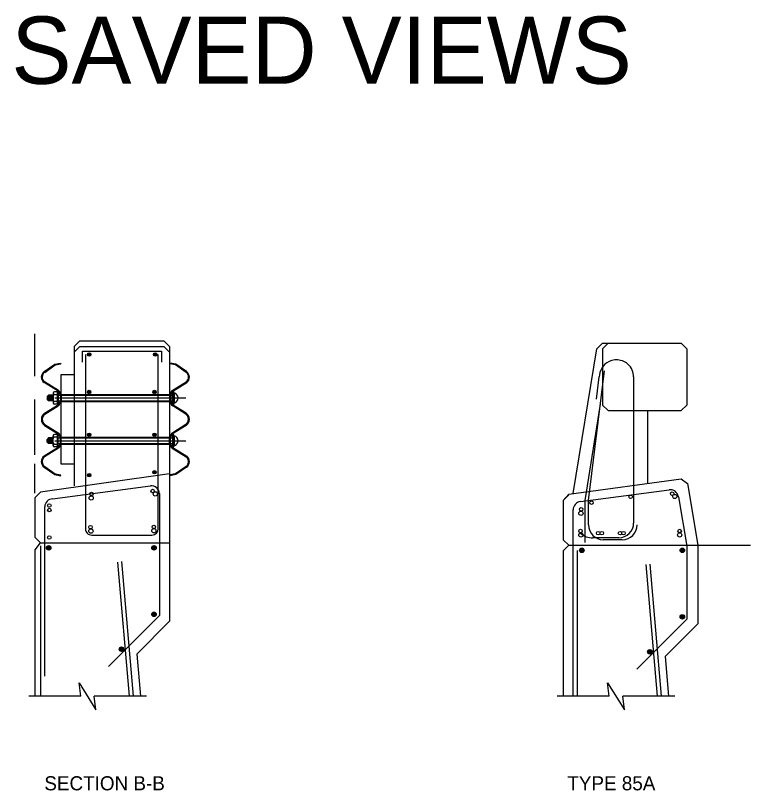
# Model space of a CAD drawing. Extents: x 25576 to 25873, y -3191 to -3046.
# Drawn here: x 25767.48 to 25778.39, y -3110.89 to -3099.38 of the extents above; entities that cross this region are included whole.
import ezdxf

# ---------------------------------------------------------------- set-up
doc = ezdxf.new("R2010")
doc.units = 0
for name, color, linetype in [('border_NO-PLOT', 7, 'Continuous'), ('str_Center-Line-A', 7, 'Continuous'), ('str_Concrete-A', 7, 'Continuous'), ('str_Grades-A', 7, 'Continuous'), ('str_Misc-Steel-A', 7, 'Continuous'), ('str_Reinforcement-B', 7, 'Continuous'), ('str_Reinforcement-C', 7, 'Continuous'), ('str_Reinforcement-F', 7, 'Continuous'), ('str_Reinforcement-G', 7, 'Continuous'), ('str_Reinforcement-I', 7, 'Continuous'), ('str_Reinforcement-J', 7, 'Continuous'), ('str_Reinforcement-K', 7, 'Continuous'), ('str_Reinforcement-M', 7, 'Continuous'), ('str_Reinforcement-N', 7, 'Continuous'), ('str_Reinforcement-O', 7, 'Continuous'), ('tcd_BARRIER-CONC-anno', 7, 'Continuous')]:
    doc.layers.add(name, color=color, linetype=linetype)

msp = doc.modelspace()

# ---------------------------------------------------------------- linework, layer by layer
at = {"layer": 'str_Center-Line-A'}
for p, q in [((25768.059, -3105.058), (25770.008, -3105.058)), ((25768.059, -3105.693), (25770.008, -3105.693))]:
    msp.add_line(p, q, dxfattribs=at)
at = {"layer": 'str_Concrete-A'}
for p, q in [((25768.43, -3104.209), (25768.346, -3104.292)), ((25768.43, -3104.209), (25769.68, -3104.209)), ((25769.68, -3104.209), (25769.763, -3104.292)), ((25768.346, -3104.292), (25768.346, -3106.363)), ((25768.43, -3104.292), (25768.346, -3104.375)), ((25768.43, -3104.292), (25769.68, -3104.292)), ((25769.68, -3104.292), (25769.763, -3104.375)), ((25769.763, -3104.292), (25769.763, -3107.209)), ((25776.112, -3104.33), (25776.195, -3104.246)), ((25776.195, -3104.246), (25777.362, -3104.246)), ((25776.195, -3104.33), (25776.279, -3104.246)), ((25777.445, -3104.33), (25777.362, -3104.246)), ((25775.758, -3106.476), (25776.112, -3104.33)), ((25776.195, -3104.33), (25776.195, -3105.163)), ((25777.445, -3104.33), (25777.445, -3105.163)), ((25768.155, -3105.006), (25769.763, -3105.006)), ((25768.155, -3105.11), (25769.763, -3105.11)), ((25776.279, -3105.246), (25776.195, -3105.163)), ((25776.279, -3105.246), (25777.362, -3105.246)), ((25776.862, -3105.246), (25776.862, -3106.326)), ((25777.445, -3105.163), (25777.362, -3105.246)), ((25768.155, -3105.641), (25769.763, -3105.641)), ((25768.155, -3105.745), (25769.763, -3105.745)), ((25769.763, -3106.183), (25767.846, -3106.459)), ((25775.695, -3106.485), (25777.363, -3106.258)), ((25777.363, -3106.258), (25777.459, -3106.329)), ((25777.459, -3106.329), (25777.612, -3107.246)), ((25767.763, -3106.542), (25767.846, -3106.459)), ((25767.763, -3106.542), (25767.846, -3106.459)), ((25775.695, -3106.485), (25775.612, -3106.58)), ((25775.612, -3106.58), (25775.695, -3106.496)), ((25767.763, -3106.542), (25767.763, -3107.125)), ((25775.612, -3106.58), (25775.612, -3107.163)), ((25767.763, -3107.125), (25767.846, -3107.209)), ((25775.612, -3107.163), (25775.695, -3107.246)), ((25767.843, -3107.209), (25767.763, -3107.315)), ((25767.763, -3107.315), (25767.763, -3109.488)), ((25767.843, -3107.209), (25769.763, -3107.209)), ((25769.763, -3107.209), (25769.763, -3108.375)), ((25775.612, -3107.33), (25775.695, -3107.246)), ((25775.695, -3107.246), (25777.612, -3107.246)), ((25777.612, -3107.246), (25777.612, -3108.413)), ((25775.612, -3107.33), (25775.612, -3109.488)), ((25769.763, -3108.375), (25769.276, -3108.862)), ((25777.612, -3108.413), (25777.125, -3108.9)), ((25769.276, -3108.862), (25769.33, -3109.488)), ((25777.125, -3108.9), (25777.176, -3109.488)), ((25768.446, -3109.488), (25767.674, -3109.488)), ((25769.419, -3109.488), (25768.646, -3109.488)), ((25776.295, -3109.488), (25775.523, -3109.488)), ((25777.268, -3109.488), (25776.495, -3109.488))]:
    msp.add_line(p, q, dxfattribs=at)
for points in [[(25768.346, -3106.042), (25768.155, -3106.042), (25768.155, -3104.709), (25768.346, -3104.709)], [(25768.446, -3109.488), (25768.421, -3109.288), (25768.671, -3109.688), (25768.646, -3109.488)], [(25776.295, -3109.488), (25776.27, -3109.288), (25776.52, -3109.688), (25776.495, -3109.488)]]:
    msp.add_lwpolyline(points, dxfattribs=at)
at = {"layer": 'str_Grades-A'}
msp.add_line((25777.612, -3107.246), (25778.393, -3107.246), dxfattribs=at)
at = {"layer": 'str_Misc-Steel-A'}
for p, q in [((25767.901, -3104.666), (25768.059, -3104.554)), ((25768.059, -3104.554), (25768.146, -3104.539)), ((25768.066, -3104.566), (25768.148, -3104.551)), ((25768.146, -3104.539), (25768.148, -3104.551)), ((25769.772, -3104.539), (25769.77, -3104.551)), ((25769.852, -3104.566), (25769.77, -3104.551)), ((25769.859, -3104.554), (25769.772, -3104.539)), ((25770.017, -3104.666), (25769.859, -3104.554)), ((25767.909, -3104.677), (25768.067, -3104.565)), ((25770.01, -3104.677), (25769.851, -3104.565)), ((25768.107, -3104.958), (25767.899, -3104.828)), ((25768.114, -3104.947), (25767.907, -3104.817)), ((25769.804, -3104.947), (25770.011, -3104.817)), ((25769.811, -3104.958), (25770.019, -3104.828)), ((25767.967, -3105.016), (25767.946, -3105.035)), ((25767.967, -3105.016), (25767.967, -3105.099)), ((25768.035, -3105.016), (25767.967, -3105.016)), ((25768, -3105.099), (25768, -3105.017)), ((25768.035, -3104.985), (25768.035, -3105.13)), ((25768.1, -3104.967), (25768.053, -3104.967)), ((25768.055, -3105.006), (25768.1, -3105.006)), ((25768.1, -3105.155), (25768.1, -3104.96)), ((25768.1, -3104.96), (25768.111, -3104.96)), ((25768.1, -3104.967), (25768.1, -3105.15)), ((25768.111, -3104.96), (25768.111, -3105.155)), ((25768.111, -3105.016), (25768.141, -3105.016)), ((25768.155, -3105.016), (25769.763, -3105.016)), ((25769.777, -3105.016), (25769.808, -3105.016)), ((25769.822, -3105.137), (25769.822, -3104.978)), ((25769.822, -3104.978), (25769.831, -3104.978)), ((25769.831, -3104.978), (25769.831, -3105.137)), ((25769.831, -3105.132), (25769.831, -3104.983)), ((25767.946, -3105.035), (25767.946, -3105.078)), ((25767.967, -3105.099), (25767.946, -3105.078)), ((25768.035, -3105.099), (25767.967, -3105.099)), ((25767.987, -3105.026), (25767.987, -3105.089)), ((25768.014, -3105.026), (25768.014, -3105.089)), ((25768.1, -3105.11), (25768.052, -3105.11)), ((25768.111, -3105.099), (25768.141, -3105.099)), ((25768.142, -3105.021), (25768.142, -3105.09)), ((25768.155, -3105.02), (25768.155, -3105.09)), ((25768.155, -3105.099), (25769.764, -3105.099)), ((25769.763, -3105.02), (25769.763, -3105.09)), ((25769.777, -3105.021), (25769.776, -3105.09)), ((25769.777, -3105.099), (25769.808, -3105.099)), ((25767.906, -3105.285), (25768.101, -3105.163)), ((25767.913, -3105.297), (25768.107, -3105.175)), ((25768.1, -3105.15), (25768.054, -3105.15)), ((25768.111, -3105.155), (25768.1, -3105.155)), ((25770.005, -3105.297), (25769.811, -3105.175)), ((25770.012, -3105.285), (25769.818, -3105.163)), ((25769.831, -3105.137), (25769.822, -3105.137)), ((25767.906, -3105.465), (25768.101, -3105.587)), ((25767.913, -3105.454), (25768.107, -3105.575)), ((25770.005, -3105.454), (25769.811, -3105.575)), ((25770.012, -3105.465), (25769.818, -3105.587)), ((25767.967, -3105.652), (25767.946, -3105.673)), ((25767.946, -3105.716), (25767.946, -3105.673)), ((25767.967, -3105.735), (25767.967, -3105.652)), ((25768.035, -3105.652), (25767.967, -3105.652)), ((25767.987, -3105.724), (25767.987, -3105.662)), ((25768, -3105.652), (25768, -3105.734)), ((25768.014, -3105.724), (25768.014, -3105.662)), ((25768.035, -3105.765), (25768.035, -3105.621)), ((25768.1, -3105.64), (25768.052, -3105.64)), ((25768.1, -3105.601), (25768.054, -3105.601)), ((25768.1, -3105.596), (25768.1, -3105.79)), ((25768.111, -3105.596), (25768.1, -3105.596)), ((25768.1, -3105.784), (25768.1, -3105.601)), ((25768.111, -3105.79), (25768.111, -3105.596)), ((25768.111, -3105.651), (25768.141, -3105.651)), ((25768.142, -3105.73), (25768.142, -3105.661)), ((25768.155, -3105.651), (25769.764, -3105.651)), ((25768.155, -3105.731), (25768.155, -3105.661)), ((25769.763, -3105.731), (25769.763, -3105.661)), ((25769.777, -3105.73), (25769.776, -3105.661)), ((25769.777, -3105.651), (25769.808, -3105.651)), ((25769.822, -3105.614), (25769.822, -3105.772)), ((25769.831, -3105.614), (25769.822, -3105.614)), ((25769.831, -3105.772), (25769.831, -3105.614)), ((25769.831, -3105.618), (25769.831, -3105.768)), ((25768.107, -3105.793), (25767.899, -3105.923)), ((25768.114, -3105.804), (25767.907, -3105.933)), ((25767.967, -3105.735), (25767.946, -3105.716)), ((25768.035, -3105.735), (25767.967, -3105.735)), ((25768.1, -3105.784), (25768.053, -3105.784)), ((25768.055, -3105.745), (25768.1, -3105.745)), ((25768.1, -3105.79), (25768.111, -3105.79)), ((25768.111, -3105.735), (25768.141, -3105.735)), ((25768.155, -3105.735), (25769.763, -3105.735)), ((25769.777, -3105.735), (25769.808, -3105.735)), ((25769.804, -3105.804), (25770.011, -3105.933)), ((25769.811, -3105.793), (25770.019, -3105.923)), ((25769.822, -3105.772), (25769.831, -3105.772)), ((25767.901, -3106.085), (25768.059, -3106.196)), ((25767.909, -3106.074), (25768.067, -3106.186)), ((25770.01, -3106.074), (25769.851, -3106.186)), ((25770.017, -3106.085), (25769.859, -3106.196)), ((25768.059, -3106.196), (25768.146, -3106.212)), ((25768.066, -3106.185), (25768.148, -3106.199)), ((25768.146, -3106.212), (25768.148, -3106.199)), ((25769.852, -3106.185), (25769.77, -3106.199)), ((25769.772, -3106.212), (25769.77, -3106.199)), ((25769.859, -3106.196), (25769.772, -3106.212))]:
    msp.add_line(p, q, dxfattribs=at)
for points in [[(25769.822, -3104.96), (25769.822, -3105.155), (25769.808, -3105.155), (25769.808, -3104.96)], [(25769.822, -3105.791), (25769.822, -3105.595), (25769.808, -3105.595), (25769.808, -3105.791)]]:
    msp.add_lwpolyline(points, close=True, dxfattribs=at)
for centre, radius, start, end in [((25767.959, -3104.748), 0.1, 125.3287, 233.3682), ((25769.959, -3104.748), 0.1, 306.6318, 54.6713), ((25767.959, -3104.748), 0.087, 125.3287, 233.3682), ((25769.959, -3104.748), 0.087, 306.6318, 54.6713), ((25768.055, -3104.986), 0.0196, 93.6172, 265.1952), ((25768.055, -3105.025), 0.0196, 89.6015, 177.0732), ((25768.056, -3105.027), 0.0859, 4.1479, 53.5237), ((25768.055, -3105.029), 0.101, 4.6379, 54.1126), ((25769.864, -3105.029), 0.101, 125.8874, 175.3621), ((25769.862, -3105.027), 0.0859, 126.4763, 175.8521), ((25769.814, -3105.058), 0.0765, 283.1187, 76.8813), ((25768.055, -3105.09), 0.0196, 181.8976, 269.5004), ((25768.055, -3105.13), 0.0196, 98.2125, 269.2776), ((25768.041, -3105.082), 0.101, 305.8874, 355.3621), ((25768.038, -3105.08), 0.117, 305.8874, 355.3621), ((25769.88, -3105.08), 0.117, 184.6379, 234.1126), ((25769.877, -3105.082), 0.101, 184.6379, 234.1126), ((25767.971, -3105.375), 0.111, 125.9803, 234.0197), ((25767.971, -3105.375), 0.0976, 125.7478, 233.7873), ((25769.947, -3105.375), 0.0976, 306.2127, 54.2522), ((25769.947, -3105.375), 0.111, 305.9803, 54.0197), ((25768.041, -3105.669), 0.101, 4.6379, 54.1126), ((25768.038, -3105.67), 0.117, 4.6379, 54.1126), ((25769.88, -3105.67), 0.117, 125.8874, 175.3621), ((25769.877, -3105.669), 0.101, 125.8874, 175.3621), ((25768.055, -3105.621), 0.0196, 90.7224, 261.7875), ((25768.055, -3105.66), 0.0196, 90.4996, 178.1024), ((25769.814, -3105.693), 0.0765, 283.1187, 76.8813), ((25768.055, -3105.725), 0.0196, 182.9268, 270.3985), ((25768.055, -3105.764), 0.0196, 94.8049, 266.3828), ((25768.056, -3105.724), 0.0859, 306.4763, 355.8521), ((25768.055, -3105.722), 0.101, 305.8874, 355.3621), ((25769.864, -3105.722), 0.101, 184.6379, 234.1126), ((25769.862, -3105.724), 0.0859, 184.1479, 233.5237), ((25767.959, -3106.003), 0.1, 126.6318, 234.6713), ((25767.959, -3106.003), 0.087, 126.6318, 234.6713), ((25769.959, -3106.003), 0.087, 305.3287, 53.3682), ((25769.959, -3106.003), 0.1, 305.3287, 53.3682)]:
    msp.add_arc(centre, radius, start, end, dxfattribs=at)
at = {"layer": 'str_Reinforcement-B'}
for centre, radius in [((25776.612, -3106.527), 0.026), ((25777.229, -3106.478), 0.026), ((25777.268, -3106.521), 0.0313), ((25776.032, -3106.613), 0.026), ((25775.874, -3106.77), 0.0313), ((25775.878, -3106.711), 0.026), ((25775.868, -3107.034), 0.026), ((25775.874, -3107.092), 0.0313), ((25777.34, -3107.092), 0.0313), ((25777.341, -3107.034), 0.026)]:
    msp.add_circle(centre, radius, dxfattribs=at)
at = {"layer": 'str_Reinforcement-C'}
for p, q in [((25775.987, -3106.58), (25776.223, -3104.654)), ((25776.107, -3105.077), (25776.147, -3104.746)), ((25776.657, -3104.746), (25776.657, -3106.543)), ((25775.936, -3106.58), (25776.164, -3105.151)), ((25775.936, -3107.205), (25775.936, -3106.58)), ((25775.987, -3106.944), (25775.987, -3106.58)), ((25776.657, -3106.543), (25776.657, -3106.915)), ((25776.438, -3107.134), (25776.053, -3107.134)), ((25776.489, -3107.163), (25776.206, -3107.163))]:
    msp.add_line(p, q, dxfattribs=at)
for centre, radius, start, end in [((25776.402, -3104.746), 0.255, 115.3769, 148.9973), ((25776.402, -3104.746), 0.255, 75.9281, 115.3769), ((25776.402, -3104.746), 0.255, 47.9091, 75.9281), ((25776.402, -3104.746), 0.255, 0, 47.9091), ((25776.402, -3104.746), 0.255, 148.9973, 180), ((25776.206, -3106.944), 0.219, 180, 270), ((25776.438, -3106.915), 0.219, 270, 0), ((25776.489, -3106.944), 0.219, 270, 0), ((25776.04, -3106.879), 0.255, 227.3034, 272.8194)]:
    msp.add_arc(centre, radius, start, end, dxfattribs=at)
at = {"layer": 'str_Reinforcement-F'}
for centre in [(25768.604, -3106.484), (25769.513, -3106.44), (25767.978, -3106.654), (25767.978, -3106.722), (25768.59, -3106.977), (25769.531, -3106.973), (25776.131, -3107.065), (25776.185, -3107.065), (25776.455, -3107.065), (25776.507, -3107.065), (25767.978, -3107.13)]:
    msp.add_circle(centre, 0.026, dxfattribs=at)
at = {"layer": 'str_Reinforcement-G'}
for centre in [(25768.6, -3106.543), (25769.552, -3106.483), (25768.596, -3107.035), (25769.531, -3107.03)]:
    msp.add_circle(centre, 0.0313, dxfattribs=at)
at = {"layer": 'str_Reinforcement-I'}
for p, q in [((25768.513, -3104.411), (25768.513, -3107.001)), ((25769.596, -3107.001), (25769.596, -3104.411)), ((25768.607, -3107.095), (25769.503, -3107.095))]:
    msp.add_line(p, q, dxfattribs=at)
for centre, start, end in [((25768.607, -3107.001), 180, 270.0738), ((25769.503, -3107.001), 270, 0)]:
    msp.add_arc(centre, 0.0935, start, end, dxfattribs=at)
at = {"layer": 'str_Reinforcement-J'}
for p, q in [((25768.469, -3104.527), (25768.469, -3104.361)), ((25768.469, -3104.361), (25769.642, -3104.361)), ((25769.642, -3104.361), (25769.642, -3104.527))]:
    msp.add_line(p, q, dxfattribs=at)
at = {"layer": 'str_Reinforcement-K'}
for centre, radius in [((25768.57, -3104.411), 0.026), ((25768.57, -3104.411), 0.0174), ((25768.57, -3104.411), 0.00871), ((25769.55, -3104.411), 0.026), ((25769.55, -3104.411), 0.0174), ((25769.55, -3104.411), 0.00871), ((25768.57, -3104.969), 0.026), ((25768.57, -3104.969), 0.0174), ((25768.57, -3104.969), 0.00871), ((25769.54, -3104.969), 0.026), ((25769.54, -3104.969), 0.0174), ((25769.54, -3104.969), 0.00871), ((25768.57, -3105.604), 0.026), ((25768.57, -3105.604), 0.0174), ((25769.54, -3105.604), 0.026), ((25769.54, -3105.604), 0.0174), ((25768.57, -3105.604), 0.00871), ((25769.54, -3105.604), 0.00871), ((25769.54, -3106.161), 0.026), ((25769.54, -3106.161), 0.0174), ((25769.54, -3106.161), 0.00871), ((25768.57, -3106.205), 0.026), ((25768.57, -3106.205), 0.0174), ((25768.57, -3106.205), 0.00871)]:
    msp.add_circle(centre, radius, dxfattribs=at)
at = {"layer": 'str_Reinforcement-M'}
for p, q in [((25768.027, -3106.557), (25769.48, -3106.363)), ((25769.613, -3106.479), (25769.615, -3108.287)), ((25775.868, -3106.596), (25777.183, -3106.421)), ((25777.323, -3106.524), (25777.445, -3107.26)), ((25767.91, -3109.189), (25767.91, -3106.674)), ((25775.759, -3109.488), (25775.759, -3106.72)), ((25777.445, -3107.26), (25777.445, -3108.344)), ((25769.615, -3108.287), (25768.855, -3109.048)), ((25777.445, -3108.344), (25776.704, -3109.085))]:
    msp.add_line(p, q, dxfattribs=at)
for centre, radius, start, end in [((25769.496, -3106.48), 0.117, 0.0735, 97.6025), ((25777.199, -3106.545), 0.125, 9.4623, 97.6025), ((25768.027, -3106.674), 0.117, 90, 180), ((25775.884, -3106.72), 0.125, 97.6025, 180)]:
    msp.add_arc(centre, radius, start, end, dxfattribs=at)
at = {"layer": 'str_Reinforcement-N'}
for p, q in [((25767.848, -3107.255), (25767.848, -3109.488)), ((25775.818, -3107.322), (25775.818, -3109.488)), ((25768.991, -3107.495), (25769.163, -3109.488)), ((25769.05, -3107.489), (25769.221, -3109.488)), ((25776.84, -3107.532), (25777.008, -3109.488)), ((25776.899, -3107.527), (25777.067, -3109.488))]:
    msp.add_line(p, q, dxfattribs=at)
at = {"layer": 'str_Reinforcement-O'}
for centre, radius in [((25767.969, -3107.284), 0.0334), ((25767.969, -3107.284), 0.0317), ((25767.969, -3107.284), 0.03), ((25767.969, -3107.284), 0.0283), ((25767.969, -3107.284), 0.0267), ((25767.969, -3107.284), 0.025), ((25767.969, -3107.284), 0.0233), ((25767.969, -3107.284), 0.0217), ((25767.969, -3107.284), 0.02), ((25767.969, -3107.284), 0.0183), ((25767.969, -3107.284), 0.0167), ((25767.969, -3107.284), 0.015), ((25767.969, -3107.284), 0.0133), ((25767.969, -3107.284), 0.0117), ((25767.969, -3107.284), 0.01), ((25767.969, -3107.284), 0.00834), ((25767.969, -3107.284), 0.00667), ((25769.532, -3107.284), 0.0334), ((25769.532, -3107.284), 0.0317), ((25769.532, -3107.284), 0.03), ((25769.532, -3107.284), 0.0283), ((25769.532, -3107.284), 0.0267), ((25769.532, -3107.284), 0.025), ((25769.532, -3107.284), 0.0233), ((25769.532, -3107.284), 0.0217), ((25769.532, -3107.284), 0.02), ((25769.532, -3107.284), 0.0183), ((25769.532, -3107.284), 0.0167), ((25769.532, -3107.284), 0.015), ((25769.532, -3107.284), 0.0133), ((25769.532, -3107.284), 0.0117), ((25769.532, -3107.284), 0.01), ((25769.532, -3107.284), 0.00834), ((25769.532, -3107.284), 0.00667), ((25775.888, -3107.322), 0.0334), ((25775.888, -3107.322), 0.0317), ((25775.888, -3107.322), 0.03), ((25775.888, -3107.322), 0.0283), ((25775.888, -3107.322), 0.0267), ((25775.888, -3107.322), 0.025), ((25775.888, -3107.322), 0.0233), ((25775.888, -3107.322), 0.0217), ((25775.888, -3107.322), 0.02), ((25775.888, -3107.322), 0.0183), ((25775.888, -3107.322), 0.0167), ((25775.888, -3107.322), 0.015), ((25775.888, -3107.322), 0.0133), ((25775.888, -3107.322), 0.0117), ((25775.888, -3107.322), 0.01), ((25775.888, -3107.322), 0.00834), ((25775.888, -3107.322), 0.00667), ((25777.381, -3107.322), 0.0334), ((25777.381, -3107.322), 0.0317), ((25777.381, -3107.322), 0.03), ((25777.381, -3107.322), 0.0283), ((25777.381, -3107.322), 0.0267), ((25777.381, -3107.322), 0.025), ((25777.381, -3107.322), 0.0233), ((25777.381, -3107.322), 0.0217), ((25777.381, -3107.322), 0.02), ((25777.381, -3107.322), 0.0183), ((25777.381, -3107.322), 0.0167), ((25777.381, -3107.322), 0.015), ((25777.381, -3107.322), 0.0133), ((25777.381, -3107.322), 0.0117), ((25777.381, -3107.322), 0.01), ((25777.381, -3107.322), 0.00834), ((25777.381, -3107.322), 0.00667), ((25769.532, -3108.272), 0.0334), ((25769.532, -3108.272), 0.0317), ((25769.532, -3108.272), 0.03), ((25769.532, -3108.272), 0.0283), ((25769.532, -3108.272), 0.0267), ((25769.532, -3108.272), 0.025), ((25769.532, -3108.272), 0.0233), ((25769.532, -3108.272), 0.0217), ((25769.532, -3108.272), 0.02), ((25769.532, -3108.272), 0.0183), ((25769.532, -3108.272), 0.0167), ((25769.532, -3108.272), 0.015), ((25769.532, -3108.272), 0.0133), ((25769.532, -3108.272), 0.0117), ((25769.532, -3108.272), 0.01), ((25769.532, -3108.272), 0.00834), ((25769.532, -3108.272), 0.00667), ((25777.381, -3108.31), 0.0334), ((25777.381, -3108.31), 0.0317), ((25777.381, -3108.31), 0.03), ((25777.381, -3108.31), 0.0283), ((25777.381, -3108.31), 0.0267), ((25777.381, -3108.31), 0.025), ((25777.381, -3108.31), 0.0233), ((25777.381, -3108.31), 0.0217), ((25777.381, -3108.31), 0.02), ((25777.381, -3108.31), 0.0183), ((25777.381, -3108.31), 0.0167), ((25777.381, -3108.31), 0.015), ((25777.381, -3108.31), 0.0133), ((25777.381, -3108.31), 0.0117), ((25777.381, -3108.31), 0.01), ((25777.381, -3108.31), 0.00834), ((25777.381, -3108.31), 0.00667), ((25769.049, -3108.79), 0.0334), ((25769.049, -3108.79), 0.0317), ((25769.049, -3108.79), 0.03), ((25769.049, -3108.79), 0.0283), ((25769.049, -3108.79), 0.0267), ((25769.049, -3108.79), 0.025), ((25769.049, -3108.79), 0.0233), ((25769.049, -3108.79), 0.0217), ((25769.049, -3108.79), 0.02), ((25769.049, -3108.79), 0.0183), ((25769.049, -3108.79), 0.0167), ((25769.049, -3108.79), 0.015), ((25769.049, -3108.79), 0.0133), ((25769.049, -3108.79), 0.0117), ((25769.049, -3108.79), 0.01), ((25769.049, -3108.79), 0.00834), ((25769.049, -3108.79), 0.00667), ((25776.898, -3108.828), 0.0334), ((25776.898, -3108.828), 0.0317), ((25776.898, -3108.828), 0.03), ((25776.898, -3108.828), 0.0283), ((25776.898, -3108.828), 0.0267), ((25776.898, -3108.828), 0.025), ((25776.898, -3108.828), 0.0233), ((25776.898, -3108.828), 0.0217), ((25776.898, -3108.828), 0.02), ((25776.898, -3108.828), 0.0183), ((25776.898, -3108.828), 0.0167), ((25776.898, -3108.828), 0.015), ((25776.898, -3108.828), 0.0133), ((25776.898, -3108.828), 0.0117), ((25776.898, -3108.828), 0.01), ((25776.898, -3108.828), 0.00834), ((25776.898, -3108.828), 0.00667)]:
    msp.add_circle(centre, radius, dxfattribs=at)
at = {"layer": 'tcd_BARRIER-CONC-anno'}
for p, q in [((25767.763, -3104.735), (25767.763, -3104.103)), ((25767.763, -3105.902), (25767.763, -3105.078)), ((25767.763, -3106.471), (25767.763, -3106.037))]:
    msp.add_line(p, q, dxfattribs=at)

# ---------------------------------------------------------------- texts
at = {"layer": 'border_NO-PLOT'}
for s, height, p in [('SECTION B-B', 0.20952, (25767.904, -3110.886)), ('TYPE 85A', 0.2095, (25775.672, -3110.886))]:
    msp.add_text(s, height=height, dxfattribs=at).set_placement(p)
at = {"layer": 'str_Reinforcement-C'}
msp.add_text('SAVED VIEWS', height=1, dxfattribs=at).set_placement((25767.415, -3100.391))

doc.saveas('drawing.dxf')
